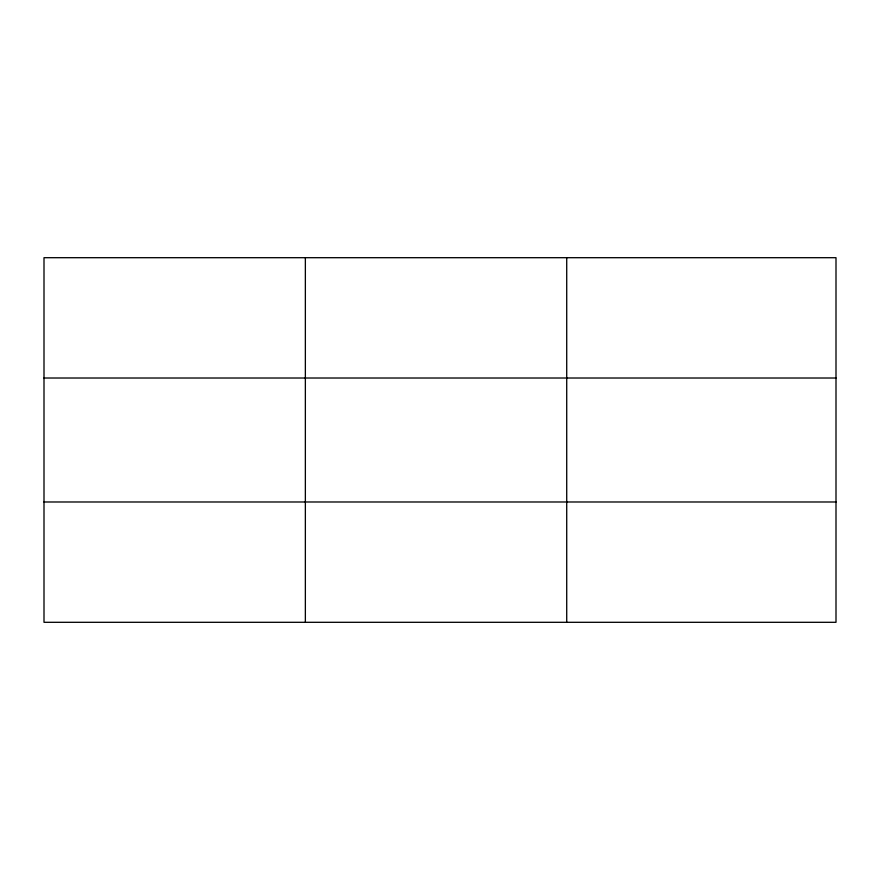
<?xml version="1.0" encoding="UTF-8"?>
<svg xmlns="http://www.w3.org/2000/svg" width="880" height="880" viewBox="0 0 880 880"><rect width="100%" height="100%" fill="white"/><g stroke="black" fill="none" stroke-linecap="round" stroke-linejoin="round"><path stroke-width="1.32" d="M305.36 257.697L305.36 622.303M566.72 257.697L566.72 622.303M836 501.985L836 622.303L44 622.303L44 257.697L836 257.697L836 501.985L44 501.985M44 378.015L836 378.015"/></g></svg>
